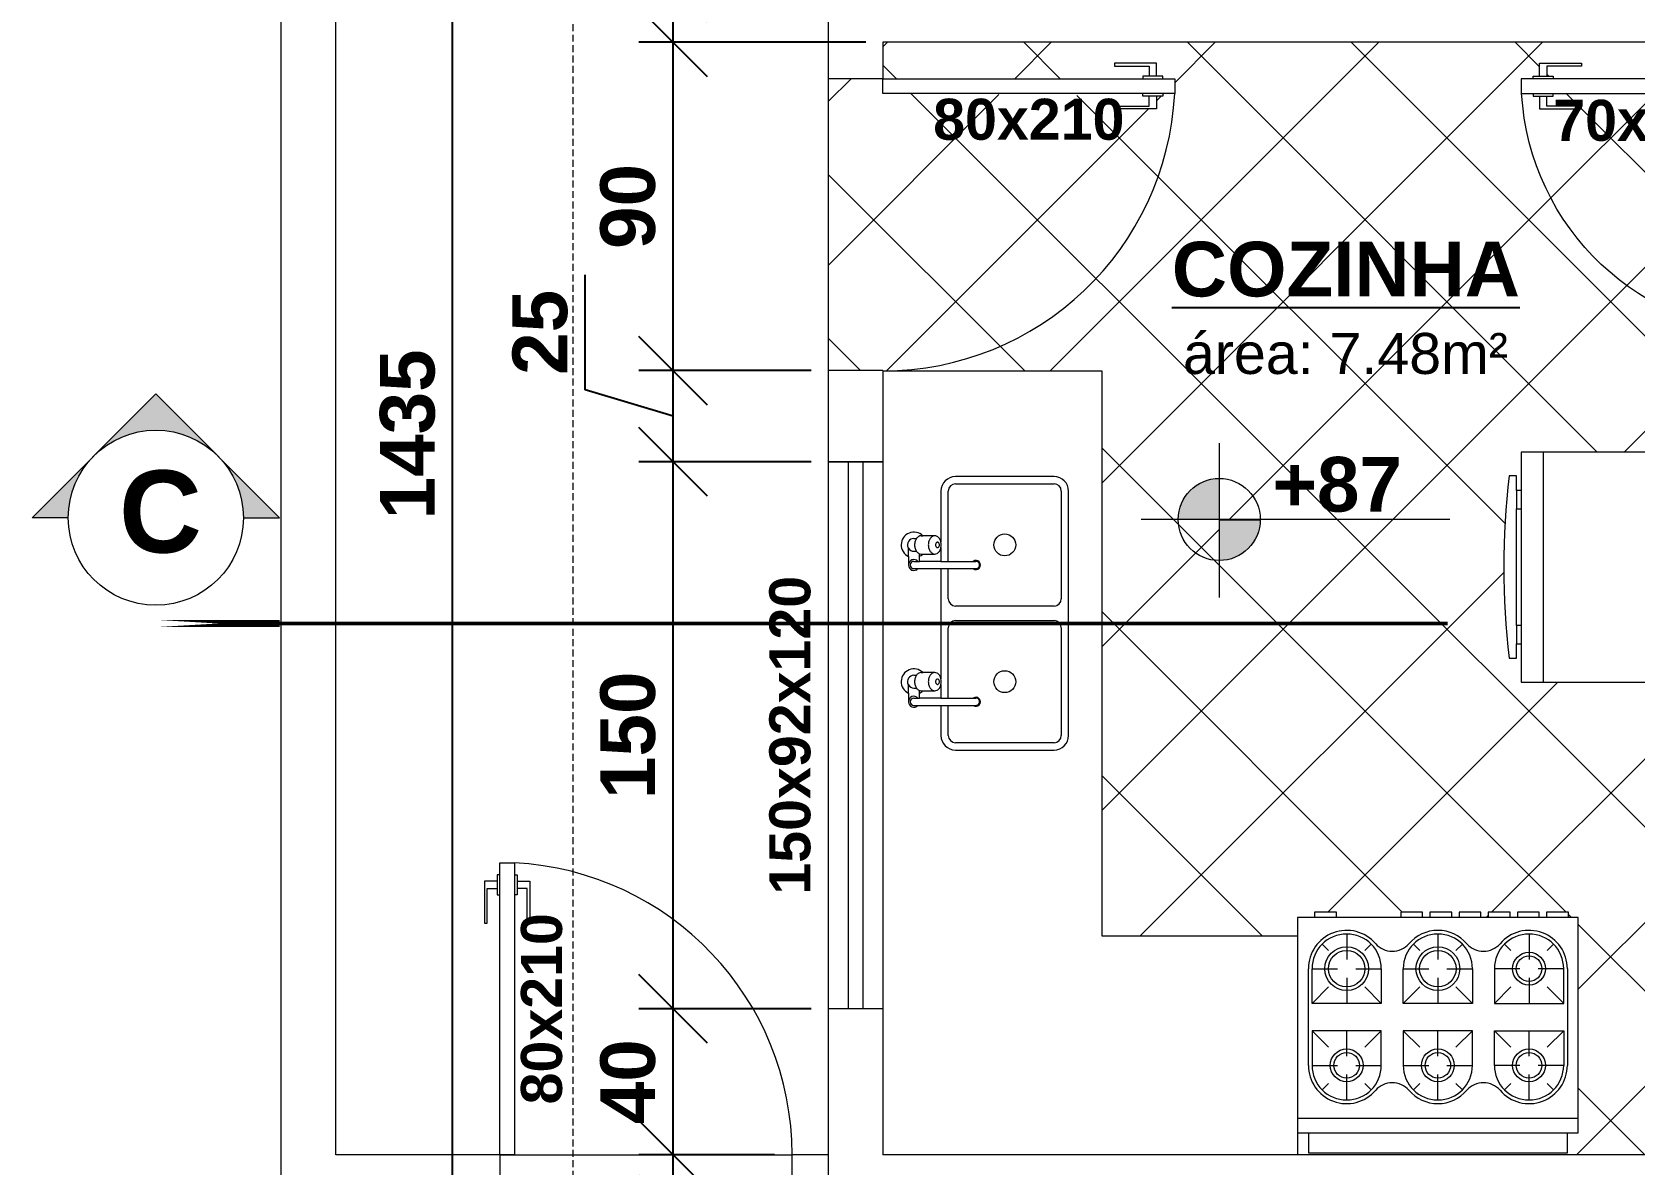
# Model space of a CAD drawing. Header units: centimetres. Extents: x 35234 to 67506, y -7058 to -4021.
# Drawn here: x 35235.5 to 35675, y -5558.1 to -5247.5 of the extents above; entities that cross this region are included whole.
import ezdxf

# ---------------------------------------------------------------- set-up
doc = ezdxf.new("R2010")
doc.units = ezdxf.units.CM
doc.header["$LTSCALE"] = 0.3
doc.linetypes.add('CENTER', pattern=[50.8, 31.75, -6.35, 6.35, -6.35])
doc.linetypes.add('HIDDEN', pattern=[9.525, 6.35, -3.175])
for name, color, linetype, lineweight in [('Blocos', 242, 'Continuous', 5), ('Cotas', 250, 'Continuous', 5), ('Janelas', 86, 'Continuous', 5), ('Paredes', 87, 'Continuous', 20), ('Piso', 253, 'Continuous', 5), ('Portas', 152, 'Continuous', 5), ('Projeção Cobertura', 52, 'HIDDEN', 15), ('Simbolos', 1, 'Continuous', 13)]:
    doc.layers.add(name, color=color, linetype=linetype, lineweight=lineweight)
doc.layers.add('Texto', color=102, linetype='Continuous')
doc.layers.get('0').off()
doc.styles.add('Cotas', font='')
doc.styles.add('Texto', font='')
doc.styles.get('Cotas').set_extended_font_data('Arial', bold=True)
doc.styles.get('Texto').set_extended_font_data('Arial', bold=True)
doc.dimstyles.new('Cotas', dxfattribs={"dimscale": 0, "dimtxt": 2, "dimasz": 2.5, "dimexe": 1.25, "dimexo": 0.625, "dimtad": 1, "dimtxsty": 'Cotas', "dimblk": 'OBLIQUE', "dimcen": 2.5, "dimclrt": 102, "dimadec": 0, "dimazin": 0, "dimtfac": 1, "dimtmove": 0, "dimatfit": 3, "dimfxl": 1, "dimarcsym": 0})
doc.dimstyles.new('Portas e Janelas', dxfattribs={"dimscale": 0, "dimtxt": 1.5, "dimasz": 2.5, "dimexe": 1.25, "dimexo": 0.625, "dimtad": 1, "dimtxsty": 'Cotas', "dimblk": 'OBLIQUE', "dimcen": 2.5, "dimse1": 1, "dimse2": 1, "dimsd1": 1, "dimsd2": 1, "dimclrt": 102, "dimadec": 0, "dimazin": 0, "dimtfac": 1, "dimtmove": 0, "dimatfit": 3, "dimfxl": 1, "dimarcsym": 0})

# ---------------------------------------------------------------- blocks, each defined once
blk = doc.blocks.new('porta70')
at = {"layer": 'Portas'}
for p, q in [((0, 66.75), (-0.75, 66.75)), ((-0.75, 66.75), (-0.75, 61.25)), ((0, 0), (0, 70)), ((0, 70), (4, 70)), ((4, 70), (4, 0)), ((4, 66.75), (4.75, 66.75)), ((4.75, 66.75), (4.75, 61.25)), ((-0.75, 65), (-4.25, 65)), ((-4.25, 65), (-4.25, 53.5)), ((-3.5, 53.5), (-3.5, 63)), ((-3.5, 63), (-0.75, 63)), ((4.75, 65), (8.25, 65)), ((7.5, 63), (4.75, 63)), ((7.5, 53.5), (7.5, 63)), ((8.25, 65), (8.25, 53.5)), ((-0.75, 61.25), (0, 61.25)), ((4.75, 61.25), (4, 61.25)), ((-4.25, 53.5), (-3.5, 53.5)), ((8.25, 53.5), (7.5, 53.5)), ((4, 0), (0, 0))]:
    blk.add_line(p, q, dxfattribs=at)
blk.add_arc((0, 0), 70, 0, 86.7295, dxfattribs=at)
blk = doc.blocks.new('janela100')
at = {"layer": 'Janelas'}
for p, q in [((0, 7.5), (100, 7.5)), ((0, 7.5), (0, -7.5)), ((100, 7.5), (100, -7.5)), ((0, 2), (100, 2)), ((0, -2), (100, -2)), ((0, -7.5), (100, -7.5))]:
    blk.add_line(p, q, dxfattribs=at)
blk = doc.blocks.new('porta80')
at = {"layer": 'Portas'}
for p, q in [((0, 0), (0, 80)), ((0, 80), (4, 80)), ((4, 80), (4, 0)), ((-0.75, 75), (-4.25, 75)), ((-4.25, 75), (-4.25, 63.5)), ((0, 76.75), (-0.75, 76.75)), ((-0.75, 76.75), (-0.75, 71.25)), ((4, 76.75), (4.75, 76.75)), ((4.75, 76.75), (4.75, 71.25)), ((4.75, 75), (8.25, 75)), ((8.25, 75), (8.25, 63.5)), ((-3.5, 63.5), (-3.5, 73)), ((-3.5, 73), (-0.75, 73)), ((-0.75, 71.25), (0, 71.25)), ((4.75, 71.25), (4, 71.25)), ((7.5, 73), (4.75, 73)), ((7.5, 63.5), (7.5, 73)), ((-4.25, 63.5), (-3.5, 63.5)), ((8.25, 63.5), (7.5, 63.5)), ((4, 0), (0, 0))]:
    blk.add_line(p, q, dxfattribs=at)
blk.add_arc((0, 0), 80.1, 0, 87.1376, dxfattribs=at)
blk = doc.blocks.new('fogão_6bocas')
at = {"layer": 'Blocos'}
for p, q in [((-27.82, 66), (-33.81, 66)), ((-33.81, 66), (-33.81, 64.5)), ((-27.82, 64.5), (-27.82, 66)), ((-4.19, 66), (-10.19, 66)), ((-10.19, 66), (-10.19, 64.5)), ((-4.19, 64.5), (-4.19, 66)), ((3.81, 66), (-2.19, 66)), ((-2.19, 66), (-2.19, 64.5)), ((3.81, 64.5), (3.81, 66)), ((11.81, 66), (5.81, 66)), ((5.81, 66), (5.81, 64.5)), ((11.81, 64.5), (11.81, 66)), ((19.81, 66), (13.81, 66)), ((13.81, 66), (13.81, 64.5)), ((19.81, 64.5), (19.81, 66)), ((27.81, 66), (21.81, 66)), ((21.81, 66), (21.81, 64.5)), ((27.81, 64.5), (27.81, 66)), ((35.81, 66), (29.81, 66)), ((29.81, 66), (29.81, 64.5)), ((35.81, 64.5), (35.81, 66)), ((-33.81, 64.5), (-38.5, 64.5)), ((-38.5, 64.5), (-38.5, 5.5)), ((-27.82, 64.5), (-33.81, 64.5)), ((-10.19, 64.5), (-27.82, 64.5)), ((-4.19, 64.5), (-10.19, 64.5)), ((-2.19, 64.5), (-4.19, 64.5)), ((3.81, 64.5), (-2.19, 64.5)), ((5.81, 64.5), (3.81, 64.5)), ((11.81, 64.5), (5.81, 64.5)), ((13.81, 64.5), (11.81, 64.5)), ((19.81, 64.5), (13.81, 64.5)), ((21.81, 64.5), (19.81, 64.5)), ((27.81, 64.5), (21.81, 64.5)), ((29.81, 64.5), (27.81, 64.5)), ((35.81, 64.5), (29.81, 64.5)), ((38.5, 64.5), (35.81, 64.5)), ((38.5, 5.5), (38.5, 64.5)), ((-29.95, 55.45), (-31.72, 57.22)), ((-25, 60), (-25, 53)), ((-20.05, 55.45), (-18.28, 57.22)), ((-4.95, 55.45), (-6.72, 57.22)), ((0, 60), (0, 53)), ((4.95, 55.45), (6.72, 57.22)), ((20.05, 55.45), (18.28, 57.22)), ((25, 60), (25, 53)), ((29.95, 55.45), (31.72, 57.22)), ((-35.5, 24), (-35.5, 50.5)), ((-34.5, 41), (-34.5, 50.5)), ((-34.5, 50.5), (-27.5, 50.5)), ((-22.5, 50.5), (-15.5, 50.5)), ((-15.5, 50.5), (-15.5, 41)), ((-9.5, 41), (-9.5, 50.5)), ((-9.5, 50.5), (-2.5, 50.5)), ((2.5, 50.5), (9.5, 50.5)), ((9.5, 50.5), (9.5, 41)), ((22.5, 50.5), (15.5, 50.5)), ((15.5, 50.5), (15.5, 41)), ((34.5, 50.5), (27.5, 50.5)), ((34.5, 41), (34.5, 50.5)), ((35.5, 50.5), (35.5, 24)), ((-29.95, 45.55), (-34.5, 41)), ((-25, 48), (-25, 41)), ((-20.05, 45.55), (-15.5, 41)), ((-4.95, 45.55), (-9.5, 41)), ((0, 48), (0, 41)), ((4.95, 45.55), (9.5, 41)), ((20.05, 45.55), (15.5, 41)), ((25, 48), (25, 41)), ((29.95, 45.55), (34.5, 41)), ((-15.5, 41), (-34.5, 41)), ((9.5, 41), (-9.5, 41)), ((15.5, 41), (34.5, 41)), ((-29.95, 28.95), (-34.5, 33.5)), ((-15.5, 33.5), (-34.5, 33.5)), ((-34.5, 33.5), (-34.5, 24)), ((-25, 26.5), (-25, 33.5)), ((-20.05, 28.95), (-15.5, 33.5)), ((-15.5, 24), (-15.5, 33.5)), ((9.5, 33.5), (-9.5, 33.5)), ((-9.5, 33.5), (-9.5, 24)), ((-4.95, 28.95), (-9.5, 33.5)), ((0, 26.5), (0, 33.5)), ((4.95, 28.95), (9.5, 33.5)), ((9.5, 24), (9.5, 33.5)), ((15.5, 24), (15.5, 33.5)), ((15.5, 33.5), (34.5, 33.5)), ((20.05, 28.95), (15.5, 33.5)), ((25, 26.5), (25, 33.5)), ((29.95, 28.95), (34.5, 33.5)), ((34.5, 33.5), (34.5, 24)), ((-34.5, 24), (-27.5, 24)), ((-22.5, 24), (-15.5, 24)), ((-9.5, 24), (-2.5, 24)), ((2.5, 24), (9.5, 24)), ((22.5, 24), (15.5, 24)), ((34.5, 24), (27.5, 24)), ((-29.95, 19.05), (-31.72, 17.28)), ((-25, 14.5), (-25, 21.5)), ((-20.05, 19.05), (-18.28, 17.28)), ((-4.95, 19.05), (-6.72, 17.28)), ((0, 14.5), (0, 21.5)), ((4.95, 19.05), (6.72, 17.28)), ((20.05, 19.05), (18.28, 17.28)), ((25, 14.5), (25, 21.5)), ((29.95, 19.05), (31.72, 17.28)), ((-38.5, 9.5), (38.5, 9.5)), ((-38.5, 5.5), (-35.5, 5.5)), ((-35.5, 5.5), (35.5, 5.5)), ((-35.5, 5.5), (-35.5, 0)), ((35.5, 0), (35.5, 5.5)), ((35.5, 5.5), (38.5, 5.5)), ((-35.5, 0), (35.5, 0))]:
    blk.add_line(p, q, dxfattribs=at)
for centre, radius in [((-25, 50.5), 6), ((-25, 50.5), 5), ((0, 50.5), 6), ((0, 50.5), 5), ((25, 50.5), 4.5), ((25, 50.5), 3.5), ((-25, 24), 4.5), ((-25, 24), 3.5), ((0, 24), 4.5), ((0, 24), 3.5), ((25, 24), 4.5), ((25, 24), 3.5)]:
    blk.add_circle(centre, radius, dxfattribs=at)
for centre, radius, start, end in [((-25, 50.5), 10.5, 40.7491, 180), ((-25, 50.5), 9.5, 0, 180), ((-12.5, 61.27), 6, 220.7491, 319.2509), ((0, 50.5), 9.5, 0, 180), ((0, 50.5), 10.5, 40.7491, 139.2509), ((12.5, 61.27), 6, 220.7491, 319.2509), ((25, 50.5), 9.5, 0, 180), ((25, 50.5), 10.5, 0, 139.2509), ((-25, 24), 10.5, 180, 319.2509), ((-25, 24), 9.5, 180, 0), ((0, 24), 9.5, 180, 0), ((25, 24), 9.5, 180, 0), ((25, 24), 10.5, 220.7491, 0), ((-12.5, 13.23), 6, 40.7491, 139.2509), ((12.5, 13.23), 6, 40.7491, 139.2509), ((0, 24), 10.5, 220.7491, 319.2509)]:
    blk.add_arc(centre, radius, start, end, dxfattribs=at)
blk = doc.blocks.new('geladeira')
at = {"layer": 'Blocos'}
for p, q in [((-25, 72.78), (-25, 70.78)), ((-25, 70.78), (-21, 70.78)), ((-16, 70.78), (-21, 70.78)), ((-21, 70.78), (-21, 69.5)), ((-16, 69.5), (-16, 70.78)), ((-16, 70.78), (16, 70.78)), ((21, 70.78), (16, 70.78)), ((16, 70.78), (16, 69.5)), ((21, 69.5), (21, 70.78)), ((21, 70.78), (25, 70.78)), ((25, 70.78), (25, 72.78)), ((-21, 69.5), (-31.55, 69.5)), ((-31.55, 69.5), (-31.55, 0)), ((-16, 69.5), (-21, 69.5)), ((16, 69.5), (-16, 69.5)), ((21, 69.5), (16, 69.5)), ((31.55, 69.5), (21, 69.5)), ((31.55, 0), (31.55, 69.5)), ((31.55, 63.5), (-31.55, 63.5)), ((-31.55, 0), (31.55, 0))]:
    blk.add_line(p, q, dxfattribs=at)
blk.add_arc((0, -134.84), 209.12, 83.134, 96.866, dxfattribs=at)
blk = doc.blocks.new('_Oblique')
at = {"color": 0, "linetype": 'ByBlock', "lineweight": -2}
blk.add_line((-0.5, -0.5), (0.5, 0.5), dxfattribs=at)
blk = doc.blocks.new('*D61')
at = {"layer": 'Cotas', "color": 0, "lineweight": -2, "transparency": 16777216}
for p, q in [((35439.11, -5555.31), (35401.9, -5555.31)), ((35411.27, -5570.31), (35411.27, -5555.31)), ((35411.27, -5562.81), (35382.84, -5575.98)), ((35439.11, -5570.31), (35401.9, -5570.31)), ((35382.84, -5575.98), (35382.84, -5606.37))]:
    blk.add_line(p, q, dxfattribs=at)
at = {"layer": 'Defpoints', "color": 0, "transparency": 16777216}
for p in [(35411.27, -5555.31), (35443.8, -5555.31), (35443.8, -5570.31)]:
    blk.add_point(p, dxfattribs=at)
at = {"layer": 'Cotas', "color": 0, "lineweight": -2, "transparency": 16777216, "xscale": 18.75000088180639, "yscale": 18.75000088180639, "zscale": 18.75000088180639}
for p, rotation in [((35411.27, -5555.31), 90), ((35411.27, -5570.31), 270)]:
    blk.add_blockref('_Oblique', p, dxfattribs=dict(at, rotation=rotation))
at = {"layer": 'Cotas', "color": 102, "transparency": 16777216, "insert": (35370.49, -5591.18), "char_height": 15, "attachment_point": 5, "rotation": 90, "style": 'Cotas'}
blk.add_mtext('15', dxfattribs=at)
blk = doc.blocks.new('*D62')
at = {"layer": 'Cotas', "color": 0, "lineweight": -2, "transparency": 16777216}
for p, q in [((35449.11, -5515.31), (35401.9, -5515.31)), ((35411.27, -5555.31), (35411.27, -5515.31)), ((35439.11, -5555.31), (35401.9, -5555.31))]:
    blk.add_line(p, q, dxfattribs=at)
at = {"layer": 'Defpoints', "color": 0, "transparency": 16777216}
for p in [(35411.27, -5515.31), (35453.8, -5515.31), (35443.8, -5555.31)]:
    blk.add_point(p, dxfattribs=at)
at = {"layer": 'Cotas', "color": 0, "lineweight": -2, "transparency": 16777216, "xscale": 18.75000088180639, "yscale": 18.75000088180639, "zscale": 18.75000088180639}
for p, rotation in [((35411.27, -5515.31), 90), ((35411.27, -5555.31), 270)]:
    blk.add_blockref('_Oblique', p, dxfattribs=dict(at, rotation=rotation))
at = {"layer": 'Cotas', "color": 102, "transparency": 16777216, "insert": (35398.93, -5535.31), "char_height": 15, "attachment_point": 5, "rotation": 90, "style": 'Cotas'}
blk.add_mtext('40', dxfattribs=at)
blk = doc.blocks.new('*D63')
at = {"layer": 'Cotas', "color": 0, "lineweight": -2, "transparency": 16777216}
for p, q in [((35449.11, -5365.31), (35401.9, -5365.31)), ((35411.27, -5515.31), (35411.27, -5365.31)), ((35449.11, -5515.31), (35401.9, -5515.31))]:
    blk.add_line(p, q, dxfattribs=at)
at = {"layer": 'Defpoints', "color": 0, "transparency": 16777216}
for p in [(35411.27, -5365.31), (35453.8, -5365.31), (35453.8, -5515.31)]:
    blk.add_point(p, dxfattribs=at)
at = {"layer": 'Cotas', "color": 0, "lineweight": -2, "transparency": 16777216, "xscale": 18.75000088180639, "yscale": 18.75000088180639, "zscale": 18.75000088180639}
for p, rotation in [((35411.27, -5365.31), 90), ((35411.27, -5515.31), 270)]:
    blk.add_blockref('_Oblique', p, dxfattribs=dict(at, rotation=rotation))
at = {"layer": 'Cotas', "color": 102, "transparency": 16777216, "insert": (35398.93, -5440.31), "char_height": 15, "attachment_point": 5, "rotation": 90, "style": 'Cotas'}
blk.add_mtext('150', dxfattribs=at)
blk = doc.blocks.new('*D64')
at = {"layer": 'Cotas', "color": 0, "lineweight": -2, "transparency": 16777216}
for p, q in [((35387.21, -5345.59), (35387.21, -5314.07)), ((35449.11, -5340.31), (35401.9, -5340.31)), ((35411.27, -5365.31), (35411.27, -5340.31)), ((35411.27, -5352.81), (35387.21, -5345.59)), ((35449.11, -5365.31), (35401.9, -5365.31))]:
    blk.add_line(p, q, dxfattribs=at)
at = {"layer": 'Defpoints', "color": 0, "transparency": 16777216}
for p in [(35411.27, -5340.31), (35453.8, -5340.31), (35453.8, -5365.31)]:
    blk.add_point(p, dxfattribs=at)
at = {"layer": 'Cotas', "color": 0, "lineweight": -2, "transparency": 16777216, "xscale": 18.75000088180639, "yscale": 18.75000088180639, "zscale": 18.75000088180639}
for p, rotation in [((35411.27, -5340.31), 90), ((35411.27, -5365.31), 270)]:
    blk.add_blockref('_Oblique', p, dxfattribs=dict(at, rotation=rotation))
at = {"layer": 'Cotas', "color": 102, "transparency": 16777216, "insert": (35374.86, -5329.83), "char_height": 15, "attachment_point": 5, "rotation": 90, "style": 'Cotas'}
blk.add_mtext('25', dxfattribs=at)
blk = doc.blocks.new('*D65')
at = {"layer": 'Cotas', "color": 0, "lineweight": -2, "transparency": 16777216}
for p, q in [((35464.11, -5250.31), (35401.9, -5250.31)), ((35411.27, -5340.31), (35411.27, -5250.31)), ((35449.11, -5340.31), (35401.9, -5340.31))]:
    blk.add_line(p, q, dxfattribs=at)
at = {"layer": 'Defpoints', "color": 0, "transparency": 16777216}
for p in [(35411.27, -5250.31), (35468.8, -5250.31), (35453.8, -5340.31)]:
    blk.add_point(p, dxfattribs=at)
at = {"layer": 'Cotas', "color": 0, "lineweight": -2, "transparency": 16777216, "xscale": 18.75000088180639, "yscale": 18.75000088180639, "zscale": 18.75000088180639}
for p, rotation in [((35411.27, -5250.31), 90), ((35411.27, -5340.31), 270)]:
    blk.add_blockref('_Oblique', p, dxfattribs=dict(at, rotation=rotation))
at = {"layer": 'Cotas', "color": 102, "transparency": 16777216, "insert": (35398.92, -5295.31), "char_height": 15, "attachment_point": 5, "rotation": 90, "style": 'Cotas'}
blk.add_mtext('90', dxfattribs=at)
blk = doc.blocks.new('*D66')
at = {"layer": 'Cotas', "color": 0, "lineweight": -2, "transparency": 16777216}
for p, q in [((35387.21, -5235.59), (35387.21, -5205.2)), ((35411.27, -5242.81), (35387.21, -5235.59)), ((35464.11, -5235.31), (35401.9, -5235.31)), ((35411.27, -5250.31), (35411.27, -5235.31)), ((35464.11, -5250.31), (35401.9, -5250.31))]:
    blk.add_line(p, q, dxfattribs=at)
at = {"layer": 'Defpoints', "color": 0, "transparency": 16777216}
for p in [(35411.27, -5235.31), (35468.8, -5235.31), (35468.8, -5250.31)]:
    blk.add_point(p, dxfattribs=at)
at = {"layer": 'Cotas', "color": 0, "lineweight": -2, "transparency": 16777216, "xscale": 18.75000088180639, "yscale": 18.75000088180639, "zscale": 18.75000088180639}
for p, rotation in [((35411.27, -5235.31), 90), ((35411.27, -5250.31), 270)]:
    blk.add_blockref('_Oblique', p, dxfattribs=dict(at, rotation=rotation))
at = {"layer": 'Cotas', "color": 102, "transparency": 16777216, "insert": (35374.86, -5220.4), "char_height": 15, "attachment_point": 5, "rotation": 90, "style": 'Cotas'}
blk.add_mtext('15', dxfattribs=at)
blk = doc.blocks.new('*D19')
at = {"layer": 'Cotas', "color": 0, "lineweight": -2, "transparency": 16777216}
for p, q in [((35350.85, -6075.31), (35350.85, -4640.31)), ((35353.09, -4640.31), (35360.23, -4640.31)), ((35355.87, -6075.31), (35341.48, -6075.31))]:
    blk.add_line(p, q, dxfattribs=at)
at = {"layer": 'Defpoints', "color": 0, "transparency": 16777216}
for p in [(35348.4, -4640.31), (35350.85, -4640.31), (35360.56, -6075.31)]:
    blk.add_point(p, dxfattribs=at)
at = {"layer": 'Cotas', "color": 0, "lineweight": -2, "transparency": 16777216, "xscale": 18.75000088180639, "yscale": 18.75000088180639, "zscale": 18.75000088180639}
for p, rotation in [((35350.85, -4640.31), 90), ((35350.85, -6075.31), 270)]:
    blk.add_blockref('_Oblique', p, dxfattribs=dict(at, rotation=rotation))
at = {"layer": 'Cotas', "color": 102, "transparency": 16777216, "insert": (35338.51, -5357.81), "char_height": 15, "attachment_point": 5, "rotation": 90, "style": 'Cotas'}
blk.add_mtext('1435', dxfattribs=at)
blk = doc.blocks.new('*D72')
at = {"layer": 'Defpoints', "color": 0, "transparency": 16777216}
for p in [(35367.8, -5475.31), (35367.8, -5555.31), (35385.72, -5555.31)]:
    blk.add_point(p, dxfattribs=at)
at = {"layer": 'Cotas', "color": 102, "transparency": 16777216, "insert": (35375.28, -5515.31), "char_height": 11.25, "attachment_point": 5, "rotation": 90, "style": 'Cotas'}
blk.add_mtext('80x210', dxfattribs=at)
blk = doc.blocks.new('*D77')
at = {"layer": 'Defpoints', "color": 0, "transparency": 16777216}
for p in [(35643.8, -5264.31), (35713.8, -5264.31), (35643.8, -5282.21)]:
    blk.add_point(p, dxfattribs=at)
at = {"layer": 'Cotas', "color": 102, "transparency": 16777216, "insert": (35678.8, -5271.78), "char_height": 11.25, "attachment_point": 5, "style": 'Cotas'}
blk.add_mtext('70x210', dxfattribs=at)
blk = doc.blocks.new('*D78')
at = {"layer": 'Defpoints', "color": 0, "transparency": 16777216}
for p in [(35468.8, -5264.31), (35548.8, -5264.31), (35548.8, -5281.93)]:
    blk.add_point(p, dxfattribs=at)
at = {"layer": 'Cotas', "color": 102, "transparency": 16777216, "insert": (35508.8, -5271.49), "char_height": 11.25, "attachment_point": 5, "style": 'Cotas'}
blk.add_mtext('80x210', dxfattribs=at)
blk = doc.blocks.new('*D79')
at = {"layer": 'Defpoints', "color": 0, "transparency": 16777216}
for p in [(35453.8, -5365.31), (35453.8, -5515.31), (35453.8, -5515.31)]:
    blk.add_point(p, dxfattribs=at)
at = {"layer": 'Cotas', "color": 102, "transparency": 16777216, "insert": (35443.37, -5440.31), "char_height": 11.25, "attachment_point": 5, "rotation": 90, "style": 'Cotas'}
blk.add_mtext('150x92x120', dxfattribs=at)

msp = doc.modelspace()

# ---------------------------------------------------------------- hatches: boundary and pattern name
at = {"layer": 'Piso'}
h = msp.add_hatch(dxfattribs=at)
h.set_pattern_fill('ANSI37', color=256, scale=10)
h.set_pattern_definition([(45, (-1352.788, 268.743), (-22.45064, 22.45064), []), (135, (-1352.788, 268.743), (-22.45064, -22.45064), [])])
h.paths.add_polyline_path([(35643.916, -5264.312), (35643.802, -5264.312), (35643.802, -5260.312), (35647.052, -5260.312), (35647.052, -5259.562), (35648.802, -5259.562), (35648.802, -5256.062), (35660.302, -5256.062), (35660.302, -5256.812), (35650.802, -5256.812), (35650.802, -5259.562), (35652.552, -5259.562), (35713.802, -5260.312), (35713.802, -5250.312), (35468.802, -5250.312), (35468.802, -5260.312), (35540.052, -5260.312), (35540.052, -5259.562), (35541.802, -5259.562), (35541.802, -5256.812), (35532.302, -5256.812), (35532.302, -5256.062), (35543.802, -5256.062), (35543.802, -5259.562), (35545.552, -5259.562), (35548.802, -5260.312), (35548.802, -5264.312, -0.3996556), (35468.802, -5340.412), (35528.802, -5340.412), (35528.802, -5495.312), (35582.446, -5495.312), (35582.446, -5490.312), (35587.133, -5490.312), (35587.133, -5488.812), (35593.122, -5488.812), (35593.122, -5490.312), (35610.76, -5490.312), (35610.76, -5488.812), (35616.76, -5488.812), (35616.76, -5490.312), (35618.76, -5490.312), (35618.76, -5488.812), (35624.76, -5488.812), (35624.76, -5490.312), (35626.76, -5490.312), (35626.76, -5488.812), (35632.76, -5488.812), (35632.76, -5490.312), (35634.76, -5490.312), (35634.76, -5488.812), (35640.76, -5488.812), (35640.76, -5490.312), (35642.76, -5490.312), (35642.76, -5488.812), (35648.76, -5488.812), (35648.76, -5490.312), (35650.76, -5490.312), (35650.76, -5488.812), (35656.76, -5488.812), (35656.76, -5490.312), (35659.446, -5490.312), (35659.446, -5549.312), (35656.446, -5549.312), (35656.446, -5555.312), (35713.802, -5555.312), (35713.802, -5425.755), (35643.802, -5425.755), (35643.802, -5415.205), (35642.518, -5415.205), (35642.518, -5419.205), (35640.518, -5419.205, -0.0599889), (35640.518, -5369.205), (35642.518, -5369.205), (35642.518, -5373.205), (35643.802, -5373.205), (35643.802, -5362.655), (35713.802, -5362.655), (35713.802, -5330.312, -0.3975651)])
h.paths.add_polyline_path([(35572.256, -5381.244), (35561.007, -5381.244), (35561.007, -5392.395, 0.4116619)], flags=16)
h.paths.add_polyline_path([(35548.802, -5264.312), (35545.552, -5264.312), (35545.552, -5265.062), (35543.802, -5265.062), (35543.802, -5268.562), (35532.302, -5268.562), (35532.302, -5267.812), (35541.802, -5267.812), (35541.802, -5265.062), (35540.052, -5265.062), (35468.802, -5264.312), (35468.802, -5260.312), (35453.802, -5260.312), (35453.802, -5340.312), (35468.802, -5340.312), (35468.802, -5340.412, 0.3996556)])
h.paths.add_polyline_path([(35713.802, -5264.312), (35652.552, -5264.312), (35652.552, -5265.062), (35650.802, -5265.062), (35650.802, -5267.812), (35660.302, -5267.812), (35660.302, -5268.562), (35648.802, -5268.562), (35648.802, -5265.062), (35647.052, -5265.062), (35643.918, -5264.338, 0.3974543), (35713.802, -5330.312)], flags=17)
h.paths.add_polyline_path([(35570.945, -5387.242), (35613.99, -5387.242), (35613.99, -5356.332), (35570.945, -5356.332)], flags=24)
h.paths.add_polyline_path([(35543.273, -5348.64), (35646.226, -5348.64), (35646.226, -5297.528), (35543.273, -5297.528)], flags=24)
h.paths.add_polyline_path([(35479.837, -5283.183), (35537.905, -5283.183), (35537.905, -5260), (35479.837, -5260)], flags=24)
h.paths.add_polyline_path([(35649.821, -5283.472), (35707.89, -5283.472), (35707.89, -5260.289), (35649.821, -5260.289)], flags=25)
at = {"layer": 'Simbolos'}
h = msp.add_hatch(color=256, dxfattribs=at)
h.dxf.hatch_style = 1
h.paths.add_polyline_path([(35269.48, -5346.724), (35286.451, -5363.694, 0.4142136), (35252.51, -5363.694)])
h.paths.add_polyline_path([(35252.51, -5363.694, 0.1989124), (35245.48, -5380.665), (35235.539, -5380.665)])
h.paths.add_polyline_path([(35303.421, -5380.665), (35293.48, -5380.665, 0.1989124), (35286.451, -5363.694)])
h = msp.add_hatch(color=256, dxfattribs=at)
h.dxf.hatch_style = 1
h.paths.add_polyline_path([(35561.007, -5381.146), (35561.007, -5369.896, 0.4142136), (35549.757, -5381.146)])
h.paths.add_polyline_path([(35572.256, -5381.244), (35561.007, -5381.244), (35561.007, -5392.395, 0.4116619)])

# ---------------------------------------------------------------- linework, layer by layer
at = {"layer": 'Blocos'}
for p, q in [((35468.802, -5340.412), (35528.802, -5340.412)), ((35528.802, -5340.412), (35528.802, -5495.312)), ((35515.712, -5369.372), (35488.712, -5369.372)), ((35484.712, -5373.372), (35484.712, -5387.377)), ((35486.712, -5392.622), (35486.712, -5373.372)), ((35488.712, -5371.372), (35515.712, -5371.372)), ((35517.712, -5373.372), (35517.712, -5402.872)), ((35519.712, -5440.372), (35519.712, -5373.372)), ((35477.302, -5386.372), (35478.002, -5386.372)), ((35479.264, -5385.622), (35479.752, -5385.622)), ((35483.024, -5385.622), (35479.752, -5385.622)), ((35475.802, -5391.284), (35475.802, -5389.268)), ((35475.802, -5391.284), (35475.802, -5393.622)), ((35477.302, -5389.872), (35478.002, -5389.872)), ((35478.802, -5391.284), (35478.802, -5390.535)), ((35478.802, -5392.622), (35478.802, -5391.284)), ((35479.264, -5390.622), (35479.752, -5390.622)), ((35479.752, -5390.622), (35483.024, -5390.622)), ((35484.712, -5388.867), (35484.712, -5392.622)), ((35477.302, -5392.622), (35478.802, -5392.622)), ((35477.302, -5394.622), (35478.42, -5394.622)), ((35478.42, -5394.622), (35484.712, -5394.622)), ((35484.712, -5392.622), (35478.802, -5392.622)), ((35484.712, -5392.622), (35494.302, -5392.622)), ((35484.712, -5394.622), (35494.302, -5394.622)), ((35484.712, -5394.622), (35484.712, -5424.877)), ((35486.712, -5402.872), (35486.712, -5394.622)), ((35515.712, -5404.872), (35488.712, -5404.872)), ((35488.712, -5408.872), (35515.712, -5408.872)), ((35486.712, -5430.122), (35486.712, -5410.872)), ((35517.712, -5410.872), (35517.712, -5440.372)), ((35475.802, -5428.784), (35475.802, -5426.768)), ((35477.302, -5423.872), (35478.002, -5423.872)), ((35479.264, -5423.122), (35479.752, -5423.122)), ((35483.024, -5423.122), (35479.752, -5423.122)), ((35484.712, -5426.367), (35484.712, -5430.122)), ((35475.802, -5428.784), (35475.802, -5431.122)), ((35477.302, -5427.372), (35478.002, -5427.372)), ((35477.302, -5430.122), (35478.802, -5430.122)), ((35478.802, -5428.784), (35478.802, -5428.035)), ((35478.802, -5430.122), (35478.802, -5428.784)), ((35484.712, -5430.122), (35478.802, -5430.122)), ((35479.264, -5428.122), (35479.752, -5428.122)), ((35479.752, -5428.122), (35483.024, -5428.122)), ((35484.712, -5430.122), (35494.302, -5430.122)), ((35477.302, -5432.122), (35478.42, -5432.122)), ((35478.42, -5432.122), (35484.712, -5432.122)), ((35484.712, -5432.122), (35494.302, -5432.122)), ((35484.712, -5432.122), (35484.712, -5440.372)), ((35486.712, -5440.372), (35486.712, -5432.122)), ((35515.712, -5442.372), (35488.712, -5442.372)), ((35488.712, -5444.372), (35515.712, -5444.372)), ((35528.802, -5495.312), (35582.446, -5495.312)), ((35582.446, -5495.312), (35582.446, -5555.312))]:
    msp.add_line(p, q, dxfattribs=at)
for centre in [(35502.212, -5388.122), (35502.212, -5425.622)]:
    msp.add_circle(centre, 3, dxfattribs=at)
for centre, radius, start, end in [((35488.712, -5373.372), 4, 90, 180), ((35515.712, -5373.372), 4, 0, 90), ((35488.712, -5373.372), 2, 90, 180), ((35515.712, -5373.372), 2, 0, 90), ((35477.302, -5388.122), 3.5, 45.58469, 244.62307), ((35477.302, -5388.122), 1.75, 90, 204.61998), ((35481.02, -5388.122), 3.523, 163.67505, 180), ((35480.157, -5387.869), 2.624, 144.73561, 163.67505), ((35479.61, -5387.483), 1.955, 120.36119, 144.73561), ((35479.264, -5386.892), 1.27, 90, 120.36119), ((35484.78, -5388.122), 3.523, 163.67505, 180), ((35483.917, -5387.869), 2.624, 144.73561, 163.67505), ((35483.37, -5387.483), 1.955, 120.36119, 144.73561), ((35483.024, -5386.892), 1.27, 90, 120.36119), ((35483.024, -5386.892), 1.27, 59.63881, 90), ((35483.878, -5387.93), 0.586, 120.36119, 144.73561), ((35483.774, -5387.753), 0.381, 90, 120.36119), ((35482.679, -5387.483), 1.955, 35.26439, 59.63881), ((35483.774, -5387.753), 0.381, 59.63881, 90), ((35483.671, -5387.93), 0.586, 35.26439, 59.63881), ((35482.132, -5387.869), 2.624, 16.32495, 35.26439), ((35481.269, -5388.122), 3.523, 12.20542, 16.32495), ((35481.269, -5388.122), 3.523, 0, 12.20542), ((35474.802, -5389.268), 1, 0, 24.61998), ((35477.302, -5388.122), 1.75, 211.00272, 270), ((35481.02, -5388.122), 3.523, 180, 196.32495), ((35480.157, -5388.375), 2.624, 196.32495, 215.26439), ((35479.61, -5388.761), 1.955, 215.26439, 239.63881), ((35479.264, -5389.352), 1.27, 239.63881, 270), ((35477.302, -5388.122), 3.5, 295.37693, 314.41531), ((35484.78, -5388.122), 3.523, 180, 196.32495), ((35483.917, -5388.375), 2.624, 196.32495, 215.26439), ((35483.37, -5388.761), 1.955, 215.26439, 239.63881), ((35483.024, -5389.352), 1.27, 239.63881, 270), ((35483.024, -5389.352), 1.27, 270, 300.36119), ((35484.301, -5388.122), 1.057, 163.67505, 180), ((35484.301, -5388.122), 1.057, 180, 196.32495), ((35484.042, -5388.046), 0.787, 144.73561, 163.67505), ((35484.042, -5388.198), 0.787, 196.32495, 215.26439), ((35483.878, -5388.314), 0.586, 215.26439, 239.63881), ((35483.774, -5388.491), 0.381, 239.63881, 270), ((35482.679, -5388.761), 1.955, 300.36119, 324.73561), ((35483.774, -5388.491), 0.381, 270, 300.36119), ((35483.671, -5388.314), 0.586, 300.36119, 324.73561), ((35483.507, -5388.046), 0.787, 16.32495, 35.26439), ((35483.507, -5388.198), 0.787, 324.73561, 343.67505), ((35483.248, -5388.122), 1.057, 0, 16.32495), ((35483.248, -5388.122), 1.057, 343.67505, 0), ((35482.132, -5388.375), 2.624, 324.73561, 343.67505), ((35481.269, -5388.122), 3.523, 343.67505, 347.79458), ((35481.269, -5388.122), 3.523, 347.79458, 0), ((35477.302, -5393.622), 1.5, 41.81031, 180), ((35477.302, -5393.622), 1.5, 180, 318.18969), ((35477.302, -5393.622), 1, 90.00021, 270.00021), ((35494.302, -5393.622), 1.25, 233.1301, 126.8699), ((35494.302, -5393.622), 1, 270.00012, 90.00012), ((35488.712, -5402.872), 2, 180, 270), ((35515.712, -5402.872), 2, 270, 0), ((35488.712, -5410.872), 2, 90, 180), ((35515.712, -5410.872), 2, 0, 90), ((35477.302, -5425.622), 3.5, 45.58469, 244.62307), ((35477.302, -5425.622), 1.75, 90, 204.61998), ((35474.802, -5426.768), 1, 0, 24.61998), ((35477.302, -5425.622), 1.75, 211.00272, 270), ((35481.02, -5425.622), 3.523, 163.67505, 180), ((35481.02, -5425.622), 3.523, 180, 196.32495), ((35480.157, -5425.369), 2.624, 144.73561, 163.67505), ((35480.157, -5425.875), 2.624, 196.32495, 215.26439), ((35479.61, -5424.983), 1.955, 120.36119, 144.73561), ((35479.264, -5424.392), 1.27, 90, 120.36119), ((35484.78, -5425.622), 3.523, 163.67505, 180), ((35484.78, -5425.622), 3.523, 180, 196.32495), ((35483.917, -5425.369), 2.624, 144.73561, 163.67505), ((35483.917, -5425.875), 2.624, 196.32495, 215.26439), ((35483.37, -5424.983), 1.955, 120.36119, 144.73561), ((35483.024, -5424.392), 1.27, 90, 120.36119), ((35483.024, -5424.392), 1.27, 59.63881, 90), ((35484.301, -5425.622), 1.057, 163.67505, 180), ((35484.301, -5425.622), 1.057, 180, 196.32495), ((35484.042, -5425.546), 0.787, 144.73561, 163.67505), ((35484.042, -5425.698), 0.787, 196.32495, 215.26439), ((35483.878, -5425.43), 0.586, 120.36119, 144.73561), ((35483.878, -5425.814), 0.586, 215.26439, 239.63881), ((35483.774, -5425.253), 0.381, 90, 120.36119), ((35483.774, -5425.991), 0.381, 239.63881, 270), ((35482.679, -5424.983), 1.955, 35.26439, 59.63881), ((35483.774, -5425.253), 0.381, 59.63881, 90), ((35483.774, -5425.991), 0.381, 270, 300.36119), ((35483.671, -5425.43), 0.586, 35.26439, 59.63881), ((35483.671, -5425.814), 0.586, 300.36119, 324.73561), ((35483.507, -5425.546), 0.787, 16.32495, 35.26439), ((35483.507, -5425.698), 0.787, 324.73561, 343.67505), ((35483.248, -5425.622), 1.057, 0, 16.32495), ((35483.248, -5425.622), 1.057, 343.67505, 0), ((35482.132, -5425.369), 2.624, 16.32495, 35.26439), ((35482.132, -5425.875), 2.624, 324.73561, 343.67505), ((35481.269, -5425.622), 3.523, 12.20542, 16.32495), ((35481.269, -5425.622), 3.523, 343.67505, 347.79458), ((35481.269, -5425.622), 3.523, 0, 12.20542), ((35481.269, -5425.622), 3.523, 347.79458, 0), ((35477.302, -5431.122), 1.5, 41.81031, 180), ((35477.302, -5431.122), 1.5, 180, 318.18969), ((35477.302, -5431.122), 1, 90.00021, 270.00021), ((35479.61, -5426.261), 1.955, 215.26439, 239.63881), ((35479.264, -5426.852), 1.27, 239.63881, 270), ((35477.302, -5425.622), 3.5, 295.37693, 314.41531), ((35483.37, -5426.261), 1.955, 215.26439, 239.63881), ((35483.024, -5426.852), 1.27, 239.63881, 270), ((35483.024, -5426.852), 1.27, 270, 300.36119), ((35482.679, -5426.261), 1.955, 300.36119, 324.73561), ((35494.302, -5431.122), 1.25, 233.1301, 126.8699), ((35494.302, -5431.122), 1, 270.00012, 90.00012), ((35488.712, -5440.372), 4, 180, 270), ((35488.712, -5440.372), 2, 180, 270), ((35515.712, -5440.372), 2, 270, 0), ((35515.712, -5440.372), 4, 270, 0)]:
    msp.add_arc(centre, radius, start, end, dxfattribs=at)
at = {"layer": 'Paredes'}
for p, q in [((35453.802, -4855.312), (35453.802, -5260.312)), ((35713.802, -5250.312), (35468.802, -5250.312)), ((35468.802, -5250.312), (35468.802, -5260.312)), ((35468.802, -5260.312), (35453.802, -5260.312)), ((35453.802, -5340.312), (35453.802, -5365.312)), ((35468.802, -5340.312), (35453.802, -5340.312)), ((35468.802, -5340.312), (35468.802, -5365.312)), ((35453.802, -5365.312), (35468.802, -5365.312)), ((35453.802, -5515.312), (35453.802, -5570.312)), ((35468.802, -5515.312), (35453.802, -5515.312)), ((35468.802, -5515.312), (35468.802, -5555.312)), ((35363.802, -5555.312), (35318.802, -5555.312)), ((35363.802, -5555.312), (35363.802, -5570.312)), ((35453.802, -5555.312), (35443.802, -5555.312)), ((35443.802, -5555.312), (35443.802, -5570.312)), ((35713.802, -5555.312), (35468.802, -5555.312))]:
    msp.add_line(p, q, dxfattribs=at)
for points in [[(35473.802, -6075.312), (35303.802, -6075.312), (35303.802, -4640.312), (36303.802, -4640.312), (36303.802, -6075.312), (36228.802, -6075.312)], [(35318.802, -5555.312), (35318.802, -4655.312), (36288.802, -4655.312), (36288.802, -5655.312)]]:
    msp.add_lwpolyline(points, dxfattribs=at)
at = {"layer": 'Piso'}
for p, q in [((35453.802, -5260.312), (35453.802, -5340.312)), ((35363.802, -5555.312), (35443.802, -5555.312))]:
    msp.add_line(p, q, dxfattribs=at)
at = {"layer": 'Projeção Cobertura'}
msp.add_line((35383.802, -4785.312), (35383.802, -5760.312), dxfattribs=at)
at = {"layer": 'Simbolos'}
for p, q in [((35269.48, -5346.724), (35235.539, -5380.665)), ((35269.48, -5346.724), (35303.421, -5380.665)), ((35561.007, -5360.261), (35561.007, -5402.581)), ((35245.48, -5380.665), (35235.539, -5380.665)), ((35293.48, -5380.665), (35303.421, -5380.665)), ((35624.275, -5381.146), (35539.573, -5381.146)), ((35561.007, -5381.244), (35572.256, -5381.244))]:
    msp.add_line(p, q, dxfattribs=at)
at = {"layer": 'Simbolos', "ltscale": 0.01, "const_width": 2}
msp.add_lwpolyline([(35269.48, -5409.665), (35303.421, -5409.665)], close=True, dxfattribs=at)
at = {"layer": 'Simbolos', "linetype": 'CENTER', "const_width": 1}
msp.add_lwpolyline([(35623.667, -5409.665), (35303.421, -5409.665)], dxfattribs=at)
at = {"layer": 'Simbolos'}
for centre, radius in [((35269.48, -5380.665), 24), ((35561.007, -5381.146), 11.25)]:
    msp.add_circle(centre, radius, dxfattribs=at)

# ---------------------------------------------------------------- block references
at = {"layer": 'Blocos', "rotation": 90}
msp.add_blockref('geladeira', (35713.302, -5394.205), dxfattribs=at)
at = {"layer": 'Blocos'}
msp.add_blockref('fogão_6bocas', (35620.946, -5554.812), dxfattribs=at)
at = {"layer": 'Janelas', "xscale": 1.5, "rotation": 270}
msp.add_blockref('janela100', (35461.302, -5365.312), dxfattribs=at)
at = {"layer": 'Portas', "rotation": 270}
msp.add_blockref('porta80', (35468.802, -5260.312), dxfattribs=at)
at = {"layer": 'Portas', "xscale": -1, "rotation": 90}
msp.add_blockref('porta70', (35713.802, -5260.312), dxfattribs=at)
at = {"layer": 'Portas'}
msp.add_blockref('porta80', (35363.802, -5555.312), dxfattribs=at)

# ---------------------------------------------------------------- texts
at = {"layer": 'Texto', "attachment_point": 1, "style": 'Texto'}
for s, width, gutter_width, insert, char_height in [('\\pi6.55914;{\\LCOZINHA\\P\\pi9.61209;\\fArial|b0|i0|c0|p34;\\H0.75x;\\lárea: 7.48m²}', 107.49753, 12.5, (35541.456, -5304.993), 15), ('+87', 5.76926, 2, (35575.564, -5363.99), 15), ('\\pi-7.0636;C', 5.47206, 2, (35266.445, -5367.715), 22.5)]:
    msp.add_mtext_dynamic_manual_height_columns(s, width=width, gutter_width=gutter_width, heights=[0], dxfattribs=dict(at, insert=insert, char_height=char_height))

# ---------------------------------------------------------------- dimensions: what is measured, and where the dimension line sits
at = {"layer": 'Cotas'}
for base, p1, p2, override, picture, middle in [((35350.853, -4640.312), (35360.558, -6075.312), (35348.404, -4640.312), {"dimscale": 7.5}, '*D19', (35338.506, -5357.812)), ((35411.274, -5235.312), (35468.802, -5250.312), (35468.802, -5235.312), {"dimscale": 7.5, "dimtmove": 1}, '*D66', (35374.863, -5230.905)), ((35411.274, -5250.312), (35453.802, -5340.312), (35468.802, -5250.312), {"dimscale": 7.5, "dimtmove": 1}, '*D65', (35398.923, -5295.312)), ((35411.274, -5340.312), (35453.802, -5365.312), (35453.802, -5340.312), {"dimscale": 7.5, "dimtmove": 1}, '*D64', (35374.863, -5340.905)), ((35411.274, -5365.312), (35453.802, -5515.312), (35453.802, -5365.312), {"dimscale": 7.5, "dimtmove": 1}, '*D63', (35398.928, -5440.312)), ((35411.274, -5515.312), (35443.802, -5555.312), (35453.802, -5515.312), {"dimscale": 7.5, "dimtmove": 1}, '*D62', (35398.928, -5535.312))]:
    dim = msp.add_linear_dim(base=base, p1=p1, p2=p2, angle=90, dimstyle='Cotas', override=override, dxfattribs=at)
    dim.commit()
    dim.dimension.update_dxf_attribs({"geometry": picture, "text_midpoint": middle})
for base, p1, p2, picture, middle in [((35548.802, -5281.927), (35468.802, -5264.312), (35548.802, -5264.312), '*D78', (35508.802, -5271.492)), ((35643.802, -5282.208), (35713.802, -5264.312), (35643.802, -5264.312), '*D77', (35678.802, -5271.777))]:
    dim = msp.add_linear_dim(base=base, p1=p1, p2=p2, text='<>x210', dimstyle='Portas e Janelas', override={"dimscale": 7.500001}, dxfattribs=at)
    dim.commit()
    dim.dimension.update_dxf_attribs({"geometry": picture, "text_midpoint": middle})
for base, p1, p2, text, picture, middle in [((35453.802, -5515.312), (35453.802, -5365.312), (35453.802, -5515.312), '<>x92x120', '*D79', (35443.367, -5440.312)), ((35385.715, -5555.312), (35367.802, -5475.312), (35367.802, -5555.312), '<>x210', '*D72', (35375.28, -5515.312))]:
    dim = msp.add_linear_dim(base=base, p1=p1, p2=p2, angle=90, text=text, dimstyle='Portas e Janelas', override={"dimscale": 7.500001}, dxfattribs=at)
    dim.commit()
    dim.dimension.update_dxf_attribs({"geometry": picture, "text_midpoint": middle})
dim = msp.add_linear_dim(base=(35411.274, -5555.312), p1=(35443.802, -5570.312), p2=(35443.802, -5555.312), angle=90, dimstyle='Cotas', override={"dimscale": 7.5, "dimtmove": 1}, dxfattribs=at)
dim.commit()
dim.dimension.update_dxf_attribs({"geometry": '*D61', "text_midpoint": (35382.838, -5580.668), "dimtype": 160})

doc.saveas('drawing.dxf')
